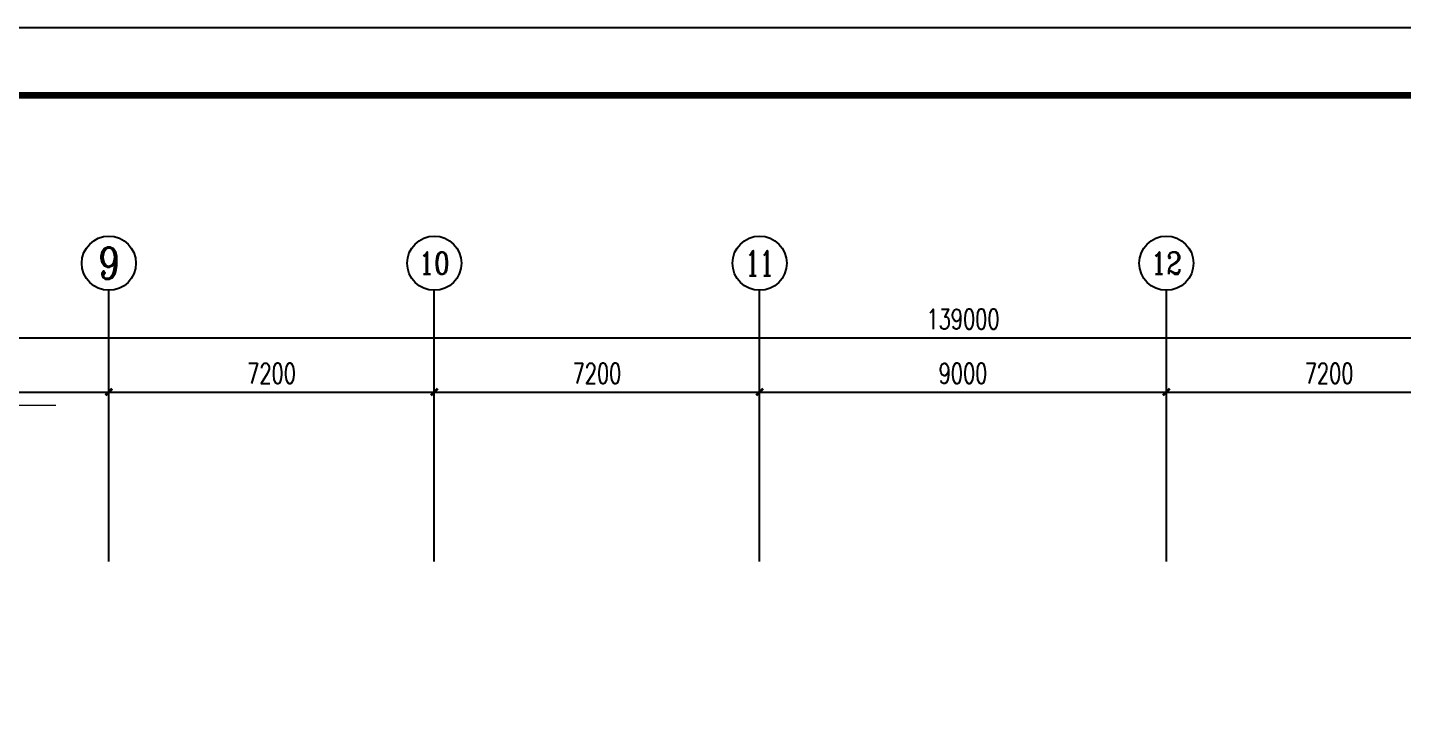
# Model space of a CAD drawing. Extents: x -70335 to 1144202, y 0 to 1100440.
# Drawn here: x 248842 to 279267, y 1010667 to 1025602 of the extents above; entities that cross this region are included whole.
import ezdxf
from ezdxf.enums import TextEntityAlignment as Align

# ---------------------------------------------------------------- set-up
doc = ezdxf.new("R2010")
doc.units = 0
doc.header["$LTSCALE"] = 1000
for name, color, linetype in [('3-建筑', 7, 'Continuous'), ('AXIS_TEXT', 7, 'Continuous'), ('BTTK', 7, 'Continuous'), ('PUB_TITLE', 4, 'Continuous'), ('改过图层标记', 3, 'Continuous')]:
    doc.layers.add(name, color=color, linetype=linetype)
doc.layers.add('3-深度淡显', color=252, linetype='Continuous', lineweight=0)
doc.styles.add('_TCH_AXIS', font='COMPLEX', dxfattribs={"bigfont": 'GBCBIG'})
doc.styles.add('_TCH_DIM_T3', font='SIMPLEX', dxfattribs={"width": 0.705882, "bigfont": 'GBCBIG'})
doc.styles.add('COMPLEX', font='COMPLEX')
doc.styles.add('HZ(TK)', font='geniso.shx', dxfattribs={"width": 0.9, "bigfont": 'hztxt.shx'})
doc.dimstyles.new('_TCH_ARCH&&150', dxfattribs={"dimtxt": 446.25, "dimasz": 150, "dimexe": 375, "dimexo": 450, "dimgap": 189.375, "dimtad": 1, "dimdec": 0, "dimzin": 0, "dimdsep": 46, "dimtxsty": '_TCH_DIM_T3', "dimblk": 'ARCHTICK', "dimcen": 0.09, "dimclrt": 7, "dimazin": 2, "dimtfac": 1, "dimtdec": 0, "dimtix": 1, "dimtmove": 2, "dimatfit": 3, "dimfxl": 1, "dimtolj": 1, "dimtzin": 0, "dimarcsym": 0})

# ---------------------------------------------------------------- blocks, each defined once
blk = doc.blocks.new('vhtemplate_2019年新竖式图框_A1_1_2', base_point=(-420.5, 0))
at = {"layer": 'PUB_TITLE', "color": 7}
blk.add_lwpolyline([(-420.5, 594), (841, 594), (841, 0), (-420.5, 0)], close=True, dxfattribs=at)
at = {"layer": 'PUB_TITLE', "const_width": 1}
blk.add_lwpolyline([(-395.5, 10), (831, 10), (831, 584), (-395.5, 584)], close=True, dxfattribs=at)
at = {"layer": 'BTTK', "color": 4, "style": 'HZ(TK)', "width": 0.9}
for tag, p in [('合作单位', (796, 511.5)), ('建设单位', (796, 209.5)), ('工程名称', (796, 176.5)), ('子项名称', (806, 160)), ('图纸名称', (796, 141))]:
    blk.add_attdef(tag, text='', height=3.5, dxfattribs=at).set_placement(p, align=Align.MIDDLE_CENTER)
for tag, p in [('注册证书号', (808.5, 279)), ('注册印章号', (808.5, 271)), ('设计号', (806, 193)), ('图别', (789.75, 34)), ('图号', (822.25, 34)), ('版本号', (789.75, 26)), ('日期', (822.25, 26))]:
    blk.add_attdef(tag, text='', height=3.5, dxfattribs=at).set_placement(p, align=Align.MIDDLE)
blk = doc.blocks.new('_ArchTick')
at = {"color": 0, "linetype": 'ByBlock', "const_width": 0.4}
blk.add_lwpolyline([(-0.5, -0.5), (0.5, 0.5)], dxfattribs=at)
blk = doc.blocks.new('*D2884')
at = {"layer": '3-建筑', "color": 0, "lineweight": -2, "transparency": 16777216}
for p, q in [((257842, 1014237), (257842, 1017912)), ((265042, 1014237), (265042, 1017912)), ((257842, 1017537), (265042, 1017537))]:
    blk.add_line(p, q, dxfattribs=at)
at = {"layer": 'Defpoints', "color": 0, "transparency": 16777216}
for p in [(265042, 1017537), (257842, 1013787), (265042, 1013787)]:
    blk.add_point(p, dxfattribs=at)
at = {"layer": '3-建筑', "color": 0, "lineweight": -2, "transparency": 16777216, "xscale": 150, "yscale": 150, "zscale": 150, "rotation": 180}
blk.add_blockref('_ArchTick', (257842, 1017537), dxfattribs=at)
at = {"layer": '3-建筑', "color": 0, "lineweight": -2, "transparency": 16777216, "xscale": 150, "yscale": 150, "zscale": 150}
blk.add_blockref('_ArchTick', (265042, 1017537), dxfattribs=at)
at = {"layer": '3-建筑', "color": 7, "transparency": 16777216, "insert": (261442, 1017950), "char_height": 446.2, "attachment_point": 5, "style": '_TCH_DIM_T3'}
blk.add_mtext('\\A1;7200', dxfattribs=at)
blk = doc.blocks.new('*D2847')
at = {"layer": '3-建筑', "color": 0, "lineweight": -2, "transparency": 16777216}
for p, q in [((243442, 1014237), (243442, 1017912)), ((250642, 1014237), (250642, 1017912)), ((243442, 1017537), (250642, 1017537))]:
    blk.add_line(p, q, dxfattribs=at)
at = {"layer": 'Defpoints', "color": 0, "transparency": 16777216}
for p in [(250642, 1017537), (243442, 1013787), (250642, 1013787)]:
    blk.add_point(p, dxfattribs=at)
at = {"layer": '3-建筑', "color": 0, "lineweight": -2, "transparency": 16777216, "xscale": 150, "yscale": 150, "zscale": 150, "rotation": 180}
blk.add_blockref('_ArchTick', (243442, 1017537), dxfattribs=at)
at = {"layer": '3-建筑', "color": 0, "lineweight": -2, "transparency": 16777216, "xscale": 150, "yscale": 150, "zscale": 150}
blk.add_blockref('_ArchTick', (250642, 1017537), dxfattribs=at)
at = {"layer": '3-建筑', "color": 7, "transparency": 16777216, "insert": (247042, 1017950), "char_height": 446.2, "attachment_point": 5, "style": '_TCH_DIM_T3'}
blk.add_mtext('\\A1;7200', dxfattribs=at)
blk = doc.blocks.new('*D2848')
at = {"layer": '3-建筑', "color": 0, "lineweight": -2, "transparency": 16777216}
for p, q in [((250642, 1014237), (250642, 1017912)), ((257842, 1014237), (257842, 1017912)), ((250642, 1017537), (257842, 1017537))]:
    blk.add_line(p, q, dxfattribs=at)
at = {"layer": 'Defpoints', "color": 0, "transparency": 16777216}
for p in [(257842, 1017537), (250642, 1013787), (257842, 1013787)]:
    blk.add_point(p, dxfattribs=at)
at = {"layer": '3-建筑', "color": 0, "lineweight": -2, "transparency": 16777216, "xscale": 150, "yscale": 150, "zscale": 150, "rotation": 180}
blk.add_blockref('_ArchTick', (250642, 1017537), dxfattribs=at)
at = {"layer": '3-建筑', "color": 0, "lineweight": -2, "transparency": 16777216, "xscale": 150, "yscale": 150, "zscale": 150}
blk.add_blockref('_ArchTick', (257842, 1017537), dxfattribs=at)
at = {"layer": '3-建筑', "color": 7, "transparency": 16777216, "insert": (254242, 1017950), "char_height": 446.2, "attachment_point": 5, "style": '_TCH_DIM_T3'}
blk.add_mtext('\\A1;7200', dxfattribs=at)
blk = doc.blocks.new('*D2849')
at = {"layer": '3-建筑', "color": 0, "lineweight": -2, "transparency": 16777216}
for p, q in [((257842, 1014237), (257842, 1017912)), ((265042, 1014237), (265042, 1017912)), ((257842, 1017537), (265042, 1017537))]:
    blk.add_line(p, q, dxfattribs=at)
at = {"layer": 'Defpoints', "color": 0, "transparency": 16777216}
for p in [(265042, 1017537), (257842, 1013787), (265042, 1013787)]:
    blk.add_point(p, dxfattribs=at)
at = {"layer": '3-建筑', "color": 0, "lineweight": -2, "transparency": 16777216, "xscale": 150, "yscale": 150, "zscale": 150, "rotation": 180}
blk.add_blockref('_ArchTick', (257842, 1017537), dxfattribs=at)
at = {"layer": '3-建筑', "color": 0, "lineweight": -2, "transparency": 16777216, "xscale": 150, "yscale": 150, "zscale": 150}
blk.add_blockref('_ArchTick', (265042, 1017537), dxfattribs=at)
at = {"layer": '3-建筑', "color": 7, "transparency": 16777216, "insert": (261442, 1017950), "char_height": 446.2, "attachment_point": 5, "style": '_TCH_DIM_T3'}
blk.add_mtext('\\A1;7200', dxfattribs=at)
blk = doc.blocks.new('*D2850')
at = {"layer": '3-建筑', "color": 0, "lineweight": -2, "transparency": 16777216}
for p, q in [((265042, 1014237), (265042, 1017912)), ((274042, 1014237), (274042, 1017912)), ((265042, 1017537), (274042, 1017537))]:
    blk.add_line(p, q, dxfattribs=at)
at = {"layer": 'Defpoints', "color": 0, "transparency": 16777216}
for p in [(274042, 1017537), (265042, 1013787), (274042, 1013787)]:
    blk.add_point(p, dxfattribs=at)
at = {"layer": '3-建筑', "color": 0, "lineweight": -2, "transparency": 16777216, "xscale": 150, "yscale": 150, "zscale": 150, "rotation": 180}
blk.add_blockref('_ArchTick', (265042, 1017537), dxfattribs=at)
at = {"layer": '3-建筑', "color": 0, "lineweight": -2, "transparency": 16777216, "xscale": 150, "yscale": 150, "zscale": 150}
blk.add_blockref('_ArchTick', (274042, 1017537), dxfattribs=at)
at = {"layer": '3-建筑', "color": 7, "transparency": 16777216, "insert": (269542, 1017950), "char_height": 446.2, "attachment_point": 5, "style": '_TCH_DIM_T3'}
blk.add_mtext('\\A1;9000', dxfattribs=at)
blk = doc.blocks.new('*D2851')
at = {"layer": '3-建筑', "color": 0, "lineweight": -2, "transparency": 16777216}
for p, q in [((274042, 1014237), (274042, 1017912)), ((281242, 1014237), (281242, 1017912)), ((274042, 1017537), (281242, 1017537))]:
    blk.add_line(p, q, dxfattribs=at)
at = {"layer": 'Defpoints', "color": 0, "transparency": 16777216}
for p in [(281242, 1017537), (274042, 1013787), (281242, 1013787)]:
    blk.add_point(p, dxfattribs=at)
at = {"layer": '3-建筑', "color": 0, "lineweight": -2, "transparency": 16777216, "xscale": 150, "yscale": 150, "zscale": 150, "rotation": 180}
blk.add_blockref('_ArchTick', (274042, 1017537), dxfattribs=at)
at = {"layer": '3-建筑', "color": 0, "lineweight": -2, "transparency": 16777216, "xscale": 150, "yscale": 150, "zscale": 150}
blk.add_blockref('_ArchTick', (281242, 1017537), dxfattribs=at)
at = {"layer": '3-建筑', "color": 7, "transparency": 16777216, "insert": (277642, 1017950), "char_height": 446.2, "attachment_point": 5, "style": '_TCH_DIM_T3'}
blk.add_mtext('\\A1;7200', dxfattribs=at)
blk = doc.blocks.new('_AXISO')
blk.add_circle((0, 0), 0.5)
at = {"layer": 'AXIS_TEXT', "style": 'COMPLEX', "width": 1.041667}
blk.add_attdef('A', text='', height=0.56, dxfattribs=at).set_placement((-0.25, -0.28), (0.25, -0.28), align=Align.FIT)
blk = doc.blocks.new('*D2881')
at = {"layer": '3-建筑', "color": 0, "lineweight": -2, "transparency": 16777216}
for p, q in [((200042, 1014237), (200042, 1019112)), ((339042, 1014237), (339042, 1019112)), ((200042, 1018737), (339042, 1018737))]:
    blk.add_line(p, q, dxfattribs=at)
at = {"layer": 'Defpoints', "color": 0, "transparency": 16777216}
for p in [(339042, 1018737), (200042, 1013787), (339042, 1013787)]:
    blk.add_point(p, dxfattribs=at)
at = {"layer": '3-建筑', "color": 0, "lineweight": -2, "transparency": 16777216, "xscale": 150, "yscale": 150, "zscale": 150, "rotation": 180}
blk.add_blockref('_ArchTick', (200042, 1018737), dxfattribs=at)
at = {"layer": '3-建筑', "color": 0, "lineweight": -2, "transparency": 16777216, "xscale": 150, "yscale": 150, "zscale": 150}
blk.add_blockref('_ArchTick', (339042, 1018737), dxfattribs=at)
at = {"layer": '3-建筑', "color": 7, "transparency": 16777216, "insert": (269542, 1019150), "char_height": 446.2, "attachment_point": 5, "style": '_TCH_DIM_T3'}
blk.add_mtext('\\A1;139000', dxfattribs=at)

msp = doc.modelspace()

# ---------------------------------------------------------------- linework, layer by layer
at = {"layer": '3-建筑'}
for p, q in [((250641.7, 1013787.3), (250641.7, 1019787.3)), ((257841.7, 1013787.3), (257841.7, 1019787.3)), ((265041.7, 1013787.3), (265041.7, 1019787.3)), ((274041.7, 1013787.3), (274041.7, 1019787.3))]:
    msp.add_line(p, q, dxfattribs=at)
at = {"layer": '3-深度淡显'}
msp.add_lwpolyline([(249467.2, 1017238.3), (245090.6, 1017238.3), (244976, 1016923.3), (244864.9, 1017553.3), (244753.1, 1017238.3), (240376.6, 1017238.3)], dxfattribs=at)

# ---------------------------------------------------------------- block references
at = {"layer": '3-建筑'}
ref = msp.add_blockref('_AXISO', (250641.7, 1020387.3), dxfattribs=dict(at, xscale=1200, yscale=1200, zscale=1200))
ref.add_attrib('A', '9', dxfattribs={"layer": 'AXIS_TEXT', "height": 698.9, "style": '_TCH_AXIS'}).set_placement((250408.7, 1020037.8), (250874.7, 1020037.8), align=Align.FIT)
ref = msp.add_blockref('_AXISO', (257841.7, 1020387.3), dxfattribs=dict(at, xscale=1200, yscale=1200, zscale=1200))
ref.add_attrib('A', '10', dxfattribs={"layer": 'AXIS_TEXT', "height": 492.67, "style": '_TCH_AXIS'}).set_placement((257501.5, 1020141), (258181.9, 1020141), align=Align.FIT)
ref = msp.add_blockref('_AXISO', (265041.7, 1020387.3), dxfattribs=dict(at, xscale=1200, yscale=1200, zscale=1200))
ref.add_attrib('A', '11', dxfattribs={"layer": 'AXIS_TEXT', "height": 553.14, "style": '_TCH_AXIS'}).set_placement((264725.6, 1020110.7), (265357.8, 1020110.7), align=Align.FIT)
ref = msp.add_blockref('_AXISO', (274041.7, 1020387.3), dxfattribs=dict(at, xscale=1200, yscale=1200, zscale=1200))
ref.add_attrib('A', '12', dxfattribs={"layer": 'AXIS_TEXT', "height": 492.67, "style": '_TCH_AXIS'}).set_placement((273701.5, 1020141), (274381.9, 1020141), align=Align.FIT)
at = {"layer": '改过图层标记', "xscale": 150, "yscale": 150, "zscale": 150}
msp.add_blockref('vhtemplate_2019年新竖式图框_A1_1_2', (179665.1, 936502.1), dxfattribs=at)

# ---------------------------------------------------------------- dimensions: what is measured, and where the dimension line sits
at = {"layer": '3-建筑'}
for p1, p2, distance, picture, middle in [((200041.7, 1013787.3), (339041.7, 1013787.3), 4950, '*D2881', (269541.7, 1019149.8)), ((243441.7, 1013787.3), (250641.7, 1013787.3), 3750, '*D2847', (247041.7, 1017949.8)), ((250641.7, 1013787.3), (257841.7, 1013787.3), 3750, '*D2848', (254241.7, 1017949.8)), ((257841.7, 1013787.3), (265041.7, 1013787.3), 3750, '*D2884', (261441.7, 1017949.8)), ((257841.7, 1013787.3), (265041.7, 1013787.3), 3750, '*D2849', (261441.7, 1017949.8)), ((265041.7, 1013787.3), (274041.7, 1013787.3), 3750, '*D2850', (269541.7, 1017949.8)), ((274041.7, 1013787.3), (281241.7, 1013787.3), 3750, '*D2851', (277641.7, 1017949.8))]:
    dim = msp.add_aligned_dim(p1=p1, p2=p2, distance=distance, dimstyle='_TCH_ARCH&&150', dxfattribs=at)
    dim.commit()
    dim.dimension.update_dxf_attribs({"geometry": picture, "text_midpoint": middle})

doc.saveas('drawing.dxf')
